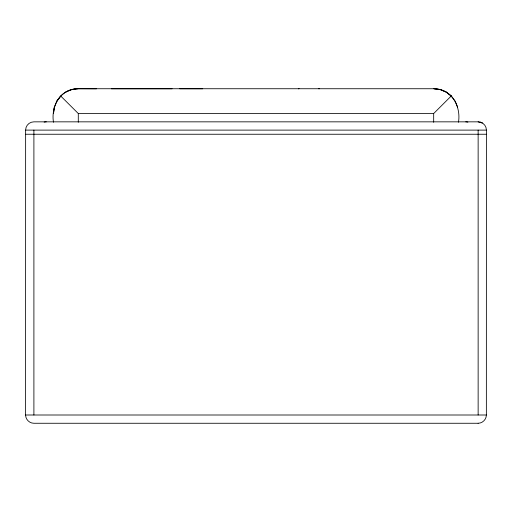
<?xml version="1.0" encoding="UTF-8"?>
<svg xmlns="http://www.w3.org/2000/svg" width="512" height="512" viewBox="0 0 512 512"><rect width="100%" height="100%" fill="white"/><g stroke="black" fill="none" stroke-linecap="round" stroke-linejoin="round"><path stroke-width="0.77" d="M458.47 122.278C461.178 106.381 451.475 88.582 433.888 88.736L78.074 88.736C60.512 88.582 50.784 106.394 53.491 122.278M54.342 107.085L53.491 113.53L54.33 107.117L56.813 101.088L60.691 96A24.435 24.435 0 0 1 78.08 88.736L96.474 88.813M478.138 423.264L33.862 423.264C29.44 423.29 25.574 419.424 25.6 415.002L25.638 130.112A8.262 8.262 0 0 1 33.901 121.843L478.138 121.843A8.262 8.262 0 0 1 486.4 130.112L486.362 415.002C486.394 419.424 482.522 423.29 478.099 423.264M56.787 101.133L60.704 95.994L78.291 113.53L78.291 122.278M433.677 122.278L433.677 113.53L451.27 95.962L455.174 101.133L457.632 107.117M65.786 92.058L71.712 89.581L78.074 88.736M111.347 88.781L172.096 88.781M179.738 88.768L202.714 88.781M78.291 113.53L433.677 113.53M25.638 130.112L486.4 130.112M25.6 134.246L486.4 134.246M25.6 415.002L486.4 415.002M478.138 121.843L482.278 122.931L480.275 122.125M478.138 130.112L478.138 415.002M33.901 130.112L33.901 415.002M465.741 121.843A8.262 8.262 0 0 1 467.878 122.125M44.16 122.125A8.262 8.262 0 0 1 46.298 121.843M298.899 88.742L298.547 88.749L298.899 88.749M319.206 88.742L318.854 88.742L319.206 88.742M440.25 89.574L433.888 88.736L440.25 89.581L446.182 92.058L451.27 96L446.182 92.058L440.25 89.574"/></g></svg>
